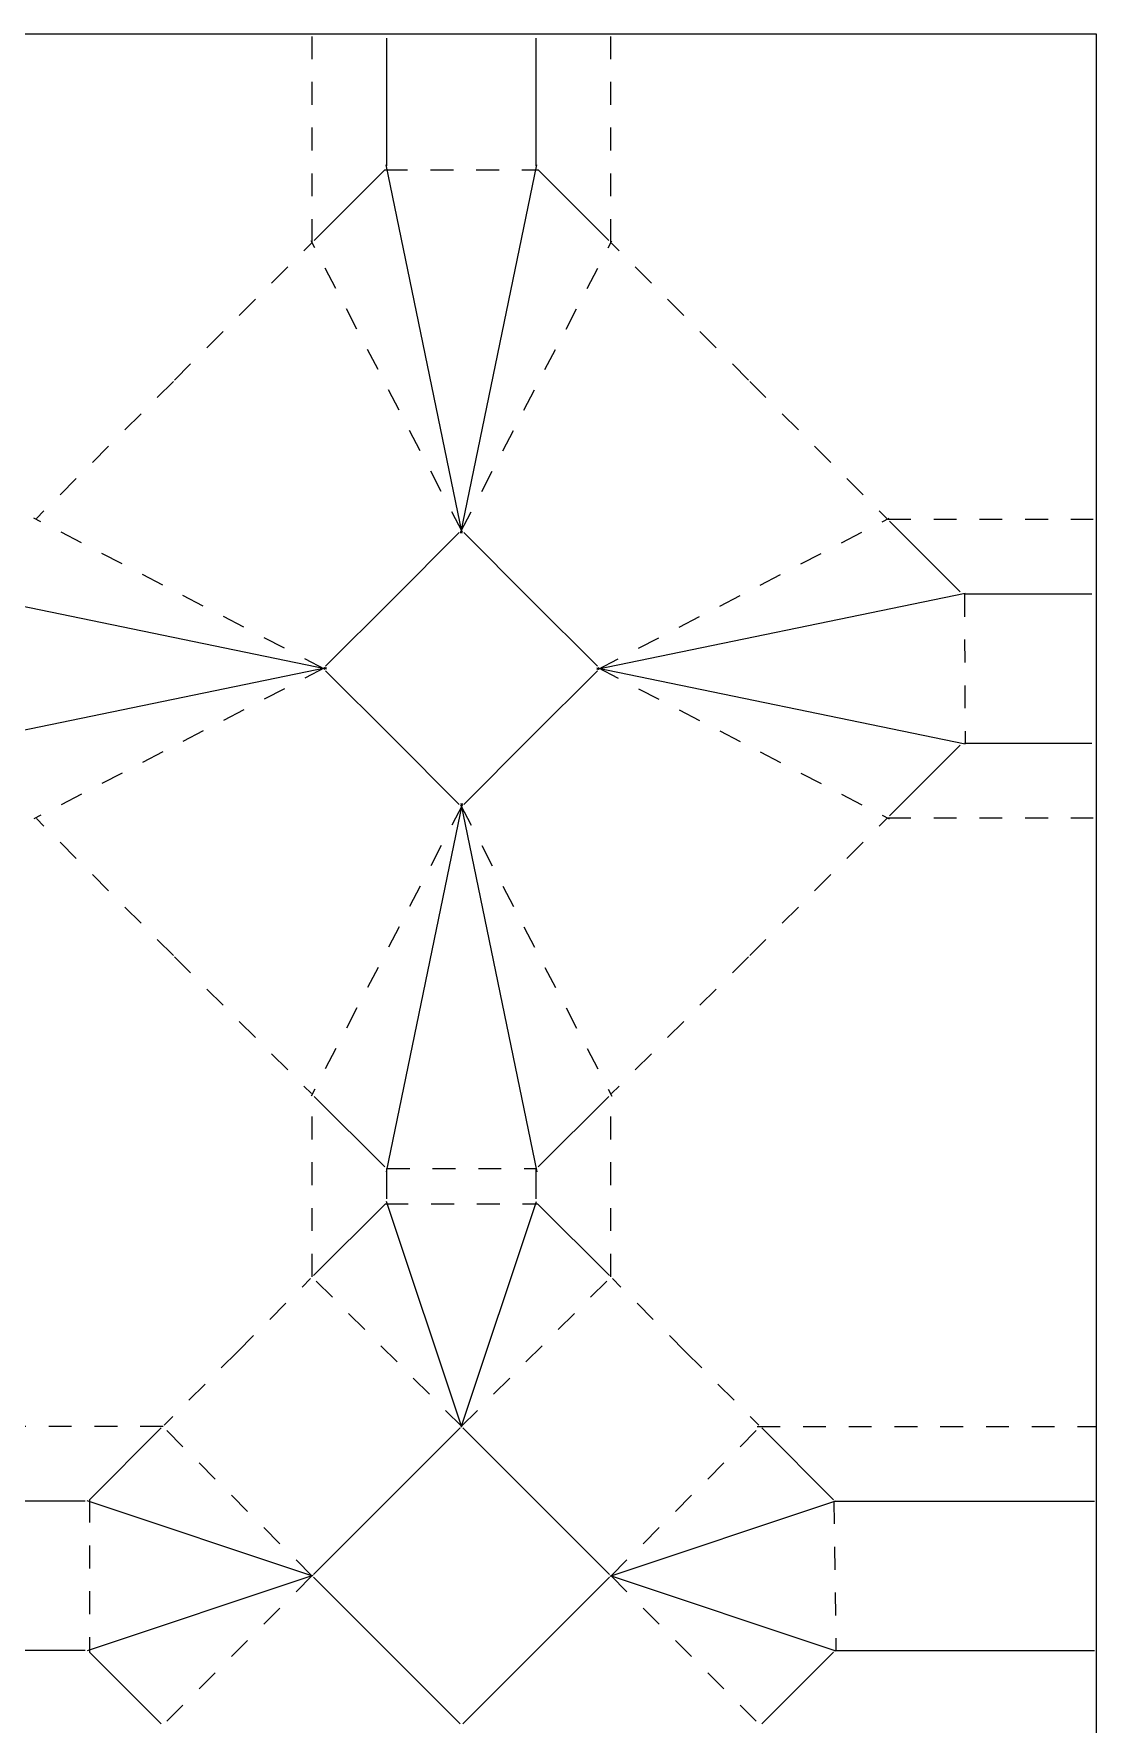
# Model space of a CAD drawing. Extents: x 10 to 200, y -288 to -9.
# Drawn here: x 134.8 to 200.4, y -155.6 to -51.3 of the extents above; entities that cross this region are included whole.
import ezdxf

# ---------------------------------------------------------------- set-up
doc = ezdxf.new("R2010")
doc.units = 0
for name, pattern in [('AI-LINETYPE-121', [2.822222, 1.411111, -1.411111]), ('AI-LINETYPE-122', [2.822222, 1.411111, -1.411111]), ('AI-LINETYPE-123', [2.822222, 1.411111, -1.411111]), ('AI-LINETYPE-124', [2.822222, 1.411111, -1.411111]), ('AI-LINETYPE-125', [2.822222, 1.411111, -1.411111]), ('AI-LINETYPE-126', [2.822222, 1.411111, -1.411111]), ('AI-LINETYPE-127', [2.822222, 1.411111, -1.411111]), ('AI-LINETYPE-128', [2.822222, 1.411111, -1.411111]), ('AI-LINETYPE-129', [2.822222, 1.411111, -1.411111]), ('AI-LINETYPE-130', [2.822222, 1.411111, -1.411111]), ('AI-LINETYPE-131', [2.822222, 1.411111, -1.411111]), ('AI-LINETYPE-132', [2.822222, 1.411111, -1.411111]), ('AI-LINETYPE-133', [2.822222, 1.411111, -1.411111]), ('AI-LINETYPE-134', [2.822222, 1.411111, -1.411111]), ('AI-LINETYPE-135', [2.822222, 1.411111, -1.411111]), ('AI-LINETYPE-136', [2.822222, 1.411111, -1.411111]), ('AI-LINETYPE-137', [2.822222, 1.411111, -1.411111]), ('AI-LINETYPE-138', [2.822222, 1.411111, -1.411111]), ('AI-LINETYPE-139', [2.822222, 1.411111, -1.411111]), ('AI-LINETYPE-140', [2.822222, 1.411111, -1.411111]), ('AI-LINETYPE-141', [2.822222, 1.411111, -1.411111]), ('AI-LINETYPE-142', [2.822222, 1.411111, -1.411111]), ('AI-LINETYPE-143', [2.822222, 1.411111, -1.411111]), ('AI-LINETYPE-144', [2.822222, 1.411111, -1.411111]), ('AI-LINETYPE-214', [2.822222, 1.411111, -1.411111]), ('AI-LINETYPE-215', [2.822222, 1.411111, -1.411111]), ('AI-LINETYPE-216', [2.822222, 1.411111, -1.411111]), ('AI-LINETYPE-217', [2.822222, 1.411111, -1.411111]), ('AI-LINETYPE-218', [2.822222, 1.411111, -1.411111]), ('AI-LINETYPE-219', [2.822222, 1.411111, -1.411111]), ('AI-LINETYPE-27', [2.822222, 1.411111, -1.411111]), ('AI-LINETYPE-29', [2.822222, 1.411111, -1.411111]), ('AI-LINETYPE-30', [2.822222, 1.411111, -1.411111]), ('AI-LINETYPE-31', [2.822222, 1.411111, -1.411111]), ('AI-LINETYPE-32', [2.822222, 1.411111, -1.411111]), ('AI-LINETYPE-33', [2.822222, 1.411111, -1.411111]), ('AI-LINETYPE-34', [2.822222, 1.411111, -1.411111]), ('AI-LINETYPE-35', [2.822222, 1.411111, -1.411111]), ('AI-LINETYPE-36', [2.822222, 1.411111, -1.411111]), ('AI-LINETYPE-37', [2.822222, 1.411111, -1.411111]), ('AI-LINETYPE-38', [2.822222, 1.411111, -1.411111]), ('AI-LINETYPE-45', [2.822222, 1.411111, -1.411111])]:
    doc.linetypes.add(name, pattern=pattern)
for name, color, linetype in [('CUTLINE', 7, 'CONTINUOUS'), ('MOUNTAINLINE', 7, 'CONTINUOUS'), ('VALLEYLINE', 7, 'CONTINUOUS')]:
    doc.layers.add(name, color=color, linetype=linetype)

# ---------------------------------------------------------------- blocks, each defined once
blk = doc.blocks.new('BLOCK_28')
at = {"layer": 'VALLEYLINE', "color": 7, "linetype": 'AI-LINETYPE-27'}
blk.add_lwpolyline([(142.82, -137.22), (129.13, -137.22)], dxfattribs=at)
blk = doc.blocks.new('BLOCK_30')
at = {"layer": 'VALLEYLINE', "color": 7, "linetype": 'AI-LINETYPE-29'}
blk.add_lwpolyline([(170.43, -146.45), (179.68, -137.2)], dxfattribs=at)
blk = doc.blocks.new('BLOCK_31')
at = {"layer": 'VALLEYLINE', "color": 7, "linetype": 'AI-LINETYPE-30'}
blk.add_lwpolyline([(175.05, -132.61), (179.57, -137.13)], dxfattribs=at)
blk = doc.blocks.new('BLOCK_32')
at = {"layer": 'VALLEYLINE', "color": 7, "linetype": 'AI-LINETYPE-31'}
blk.add_lwpolyline([(161.21, -137.23), (170.46, -127.98)], dxfattribs=at)
blk = doc.blocks.new('BLOCK_33')
at = {"layer": 'VALLEYLINE', "color": 7, "linetype": 'AI-LINETYPE-32'}
blk.add_lwpolyline([(175.05, -132.61), (170.53, -128.09)], dxfattribs=at)
blk = doc.blocks.new('BLOCK_34')
at = {"layer": 'VALLEYLINE', "color": 7, "linetype": 'AI-LINETYPE-33'}
blk.add_lwpolyline([(179.47, -137.22), (200.38, -137.22)], dxfattribs=at)
blk = doc.blocks.new('BLOCK_35')
at = {"layer": 'VALLEYLINE', "color": 7, "linetype": 'AI-LINETYPE-34'}
blk.add_lwpolyline([(161.24, -137.23), (151.99, -127.98)], dxfattribs=at)
blk = doc.blocks.new('BLOCK_36')
at = {"layer": 'VALLEYLINE', "color": 7, "linetype": 'AI-LINETYPE-35'}
blk.add_lwpolyline([(147.4, -132.61), (151.92, -128.09)], dxfattribs=at)
blk = doc.blocks.new('BLOCK_37')
at = {"layer": 'VALLEYLINE', "color": 7, "linetype": 'AI-LINETYPE-36'}
blk.add_lwpolyline([(152.02, -146.45), (142.77, -137.2)], dxfattribs=at)
blk = doc.blocks.new('BLOCK_38')
at = {"layer": 'VALLEYLINE', "color": 7, "linetype": 'AI-LINETYPE-37'}
blk.add_lwpolyline([(147.4, -132.61), (142.88, -137.13)], dxfattribs=at)
blk = doc.blocks.new('BLOCK_39')
at = {"layer": 'VALLEYLINE', "color": 7, "linetype": 'AI-LINETYPE-38'}
blk.add_lwpolyline([(152.02, -146.42), (142.77, -155.67)], dxfattribs=at)
blk = doc.blocks.new('BLOCK_46')
at = {"layer": 'VALLEYLINE', "color": 7, "linetype": 'AI-LINETYPE-45'}
blk.add_lwpolyline([(170.43, -146.42), (179.68, -155.67)], dxfattribs=at)
blk = doc.blocks.new('BLOCK_122')
at = {"layer": 'VALLEYLINE', "color": 7, "linetype": 'AI-LINETYPE-121'}
blk.add_lwpolyline([(152.01, -127.98), (152.01, -116.71)], dxfattribs=at)
blk = doc.blocks.new('BLOCK_123')
at = {"layer": 'VALLEYLINE', "color": 7, "linetype": 'AI-LINETYPE-122'}
blk.add_lwpolyline([(170.44, -127.98), (170.44, -116.71)], dxfattribs=at)
blk = doc.blocks.new('BLOCK_124')
at = {"layer": 'VALLEYLINE', "color": 7, "linetype": 'AI-LINETYPE-123'}
blk.add_lwpolyline([(123.71, -81.24), (134.98, -81.24)], dxfattribs=at)
blk = doc.blocks.new('BLOCK_125')
at = {"layer": 'VALLEYLINE', "color": 7, "linetype": 'AI-LINETYPE-124'}
blk.add_lwpolyline([(123.71, -99.68), (134.98, -99.68)], dxfattribs=at)
blk = doc.blocks.new('BLOCK_126')
at = {"layer": 'VALLEYLINE', "color": 7, "linetype": 'AI-LINETYPE-125'}
blk.add_lwpolyline([(152.81, -90.41), (134.85, -99.74)], dxfattribs=at)
blk = doc.blocks.new('BLOCK_127')
at = {"layer": 'VALLEYLINE', "color": 7, "linetype": 'AI-LINETYPE-126'}
blk.add_lwpolyline([(143.45, -108.17), (135, -99.72)], dxfattribs=at)
blk = doc.blocks.new('BLOCK_128')
at = {"layer": 'VALLEYLINE', "color": 7, "linetype": 'AI-LINETYPE-127'}
blk.add_lwpolyline([(161.28, -98.88), (151.95, -116.84)], dxfattribs=at)
blk = doc.blocks.new('BLOCK_129')
at = {"layer": 'VALLEYLINE', "color": 7, "linetype": 'AI-LINETYPE-128'}
blk.add_lwpolyline([(143.52, -108.24), (151.97, -116.69)], dxfattribs=at)
blk = doc.blocks.new('BLOCK_130')
at = {"layer": 'VALLEYLINE', "color": 7, "linetype": 'AI-LINETYPE-129'}
blk.add_lwpolyline([(161.17, -98.88), (170.5, -116.84)], dxfattribs=at)
blk = doc.blocks.new('BLOCK_131')
at = {"layer": 'VALLEYLINE', "color": 7, "linetype": 'AI-LINETYPE-130'}
blk.add_lwpolyline([(178.93, -108.24), (170.48, -116.69)], dxfattribs=at)
blk = doc.blocks.new('BLOCK_132')
at = {"layer": 'VALLEYLINE', "color": 7, "linetype": 'AI-LINETYPE-131'}
blk.add_lwpolyline([(169.64, -90.41), (187.6, -99.74)], dxfattribs=at)
blk = doc.blocks.new('BLOCK_133')
at = {"layer": 'VALLEYLINE', "color": 7, "linetype": 'AI-LINETYPE-132'}
blk.add_lwpolyline([(179.01, -108.17), (187.46, -99.72)], dxfattribs=at)
blk = doc.blocks.new('BLOCK_134')
at = {"layer": 'VALLEYLINE', "color": 7, "linetype": 'AI-LINETYPE-133'}
blk.add_lwpolyline([(187.53, -99.68), (200.2, -99.68)], dxfattribs=at)
blk = doc.blocks.new('BLOCK_135')
at = {"layer": 'VALLEYLINE', "color": 7, "linetype": 'AI-LINETYPE-134'}
blk.add_lwpolyline([(169.64, -90.52), (187.6, -81.19)], dxfattribs=at)
blk = doc.blocks.new('BLOCK_136')
at = {"layer": 'VALLEYLINE', "color": 7, "linetype": 'AI-LINETYPE-135'}
blk.add_lwpolyline([(179.01, -72.76), (187.46, -81.21)], dxfattribs=at)
blk = doc.blocks.new('BLOCK_137')
at = {"layer": 'VALLEYLINE', "color": 7, "linetype": 'AI-LINETYPE-136'}
blk.add_lwpolyline([(161.17, -82.05), (170.5, -64.09)], dxfattribs=at)
blk = doc.blocks.new('BLOCK_138')
at = {"layer": 'VALLEYLINE', "color": 7, "linetype": 'AI-LINETYPE-137'}
blk.add_lwpolyline([(178.93, -72.68), (170.48, -64.23)], dxfattribs=at)
blk = doc.blocks.new('BLOCK_139')
at = {"layer": 'VALLEYLINE', "color": 7, "linetype": 'AI-LINETYPE-138'}
blk.add_lwpolyline([(187.53, -81.25), (200.2, -81.25)], dxfattribs=at)
blk = doc.blocks.new('BLOCK_140')
at = {"layer": 'VALLEYLINE', "color": 7, "linetype": 'AI-LINETYPE-139'}
blk.add_lwpolyline([(170.44, -64.16), (170.44, -51.49)], dxfattribs=at)
blk = doc.blocks.new('BLOCK_141')
at = {"layer": 'VALLEYLINE', "color": 7, "linetype": 'AI-LINETYPE-140'}
blk.add_lwpolyline([(161.28, -82.05), (151.95, -64.09)], dxfattribs=at)
blk = doc.blocks.new('BLOCK_142')
at = {"layer": 'VALLEYLINE', "color": 7, "linetype": 'AI-LINETYPE-141'}
blk.add_lwpolyline([(143.52, -72.68), (151.97, -64.23)], dxfattribs=at)
blk = doc.blocks.new('BLOCK_143')
at = {"layer": 'VALLEYLINE', "color": 7, "linetype": 'AI-LINETYPE-142'}
blk.add_lwpolyline([(152.81, -90.52), (134.85, -81.19)], dxfattribs=at)
blk = doc.blocks.new('BLOCK_144')
at = {"layer": 'VALLEYLINE', "color": 7, "linetype": 'AI-LINETYPE-143'}
blk.add_lwpolyline([(143.45, -72.76), (135, -81.21)], dxfattribs=at)
blk = doc.blocks.new('BLOCK_145')
at = {"layer": 'VALLEYLINE', "color": 7, "linetype": 'AI-LINETYPE-144'}
blk.add_lwpolyline([(152.01, -64.16), (152.01, -51.49)], dxfattribs=at)
blk = doc.blocks.new('BLOCK_221')
at = {"layer": 'MOUNTAINLINE', "color": 7}
blk.add_lwpolyline([(170.39, -146.45), (184.32, -141.81)], dxfattribs=at)
blk = doc.blocks.new('BLOCK_222')
at = {"layer": 'MOUNTAINLINE', "color": 7}
blk.add_lwpolyline([(161.21, -137.27), (165.85, -123.34)], dxfattribs=at)
blk = doc.blocks.new('BLOCK_223')
at = {"layer": 'MOUNTAINLINE', "color": 7}
blk.add_lwpolyline([(184.19, -141.82), (200.27, -141.82)], dxfattribs=at)
blk = doc.blocks.new('BLOCK_224')
at = {"layer": 'MOUNTAINLINE', "color": 7}
blk.add_lwpolyline([(161.24, -137.27), (156.6, -123.34)], dxfattribs=at)
blk = doc.blocks.new('BLOCK_225')
at = {"layer": 'MOUNTAINLINE', "color": 7}
blk.add_lwpolyline([(152.06, -146.45), (138.13, -141.81)], dxfattribs=at)
blk = doc.blocks.new('BLOCK_226')
at = {"layer": 'MOUNTAINLINE', "color": 7}
blk.add_lwpolyline([(152.06, -146.42), (138.13, -151.06)], dxfattribs=at)
blk = doc.blocks.new('BLOCK_230')
at = {"layer": 'MOUNTAINLINE', "color": 7}
blk.add_lwpolyline([(170.39, -146.42), (184.32, -151.06)], dxfattribs=at)
blk = doc.blocks.new('BLOCK_232')
at = {"layer": 'MOUNTAINLINE', "color": 7}
blk.add_lwpolyline([(184.19, -151.04), (200.27, -151.04)], dxfattribs=at)
blk = doc.blocks.new('BLOCK_233')
at = {"layer": 'MOUNTAINLINE', "color": 7}
blk.add_lwpolyline([(138.01, -141.82), (133.9, -141.83)], dxfattribs=at)
blk = doc.blocks.new('BLOCK_234')
at = {"layer": 'MOUNTAINLINE', "color": 7}
blk.add_lwpolyline([(138.01, -151.04), (133.91, -151.04)], dxfattribs=at)
blk = doc.blocks.new('BLOCK_266')
at = {"layer": 'MOUNTAINLINE', "color": 7}
blk.add_lwpolyline([(156.62, -123.17), (156.62, -121.3)], dxfattribs=at)
blk = doc.blocks.new('BLOCK_267')
at = {"layer": 'MOUNTAINLINE', "color": 7}
blk.add_lwpolyline([(165.83, -123.17), (165.84, -121.3)], dxfattribs=at)
blk = doc.blocks.new('BLOCK_270')
at = {"layer": 'MOUNTAINLINE', "color": 7}
blk.add_lwpolyline([(152.89, -90.43), (130.17, -95.11)], dxfattribs=at)
blk = doc.blocks.new('BLOCK_271')
at = {"layer": 'MOUNTAINLINE', "color": 7}
blk.add_lwpolyline([(161.27, -98.8), (156.58, -121.52)], dxfattribs=at)
blk = doc.blocks.new('BLOCK_272')
at = {"layer": 'MOUNTAINLINE', "color": 7}
blk.add_lwpolyline([(161.19, -98.8), (165.87, -121.52)], dxfattribs=at)
blk = doc.blocks.new('BLOCK_273')
at = {"layer": 'MOUNTAINLINE', "color": 7}
blk.add_lwpolyline([(169.57, -90.43), (192.29, -95.11)], dxfattribs=at)
blk = doc.blocks.new('BLOCK_274')
at = {"layer": 'MOUNTAINLINE', "color": 7}
blk.add_lwpolyline([(192.25, -95.07), (200.1, -95.07)], dxfattribs=at)
blk = doc.blocks.new('BLOCK_275')
at = {"layer": 'MOUNTAINLINE', "color": 7}
blk.add_lwpolyline([(169.57, -90.5), (192.29, -85.82)], dxfattribs=at)
blk = doc.blocks.new('BLOCK_276')
at = {"layer": 'MOUNTAINLINE', "color": 7}
blk.add_lwpolyline([(161.19, -82.12), (165.87, -59.4)], dxfattribs=at)
blk = doc.blocks.new('BLOCK_277')
at = {"layer": 'MOUNTAINLINE', "color": 7}
blk.add_lwpolyline([(192.25, -85.86), (200.1, -85.86)], dxfattribs=at)
blk = doc.blocks.new('BLOCK_278')
at = {"layer": 'MOUNTAINLINE', "color": 7}
blk.add_lwpolyline([(165.84, -59.45), (165.84, -51.59)], dxfattribs=at)
blk = doc.blocks.new('BLOCK_279')
at = {"layer": 'MOUNTAINLINE', "color": 7}
blk.add_lwpolyline([(161.27, -82.12), (156.58, -59.4)], dxfattribs=at)
blk = doc.blocks.new('BLOCK_280')
at = {"layer": 'MOUNTAINLINE', "color": 7}
blk.add_lwpolyline([(152.89, -90.5), (130.17, -85.82)], dxfattribs=at)
blk = doc.blocks.new('BLOCK_281')
at = {"layer": 'MOUNTAINLINE', "color": 7}
blk.add_lwpolyline([(156.62, -59.45), (156.62, -51.59)], dxfattribs=at)
blk = doc.blocks.new('BLOCK_330')
at = {"layer": 'MOUNTAINLINE', "color": 7}
blk.add_lwpolyline([(156.96, -94.73), (152.84, -90.6)], dxfattribs=at)
blk = doc.blocks.new('BLOCK_331')
at = {"layer": 'MOUNTAINLINE', "color": 7}
blk.add_lwpolyline([(156.96, -94.73), (161.09, -98.86)], dxfattribs=at)
blk = doc.blocks.new('BLOCK_332')
at = {"layer": 'MOUNTAINLINE', "color": 7}
blk.add_lwpolyline([(165.49, -94.73), (161.36, -98.86)], dxfattribs=at)
blk = doc.blocks.new('BLOCK_333')
at = {"layer": 'MOUNTAINLINE', "color": 7}
blk.add_lwpolyline([(165.49, -94.73), (169.62, -90.6)], dxfattribs=at)
blk = doc.blocks.new('BLOCK_334')
at = {"layer": 'MOUNTAINLINE', "color": 7}
blk.add_lwpolyline([(165.49, -86.2), (169.62, -90.33)], dxfattribs=at)
blk = doc.blocks.new('BLOCK_335')
at = {"layer": 'MOUNTAINLINE', "color": 7}
blk.add_lwpolyline([(165.49, -86.2), (161.36, -82.07)], dxfattribs=at)
blk = doc.blocks.new('BLOCK_336')
at = {"layer": 'MOUNTAINLINE', "color": 7}
blk.add_lwpolyline([(156.96, -86.2), (161.09, -82.07)], dxfattribs=at)
blk = doc.blocks.new('BLOCK_337')
at = {"layer": 'MOUNTAINLINE', "color": 7}
blk.add_lwpolyline([(156.96, -86.2), (152.84, -90.33)], dxfattribs=at)
blk = doc.blocks.new('BLOCK_338')
at = {"layer": 'MOUNTAINLINE', "color": 7}
blk.add_lwpolyline([(165.83, -141.82), (170.35, -146.34)], dxfattribs=at)
blk = doc.blocks.new('BLOCK_339')
at = {"layer": 'MOUNTAINLINE', "color": 7}
blk.add_lwpolyline([(165.83, -141.82), (161.31, -137.3)], dxfattribs=at)
blk = doc.blocks.new('BLOCK_340')
at = {"layer": 'MOUNTAINLINE', "color": 7}
blk.add_lwpolyline([(156.62, -141.82), (161.14, -137.3)], dxfattribs=at)
blk = doc.blocks.new('BLOCK_341')
at = {"layer": 'MOUNTAINLINE', "color": 7}
blk.add_lwpolyline([(156.62, -141.82), (152.1, -146.34)], dxfattribs=at)
blk = doc.blocks.new('BLOCK_342')
at = {"layer": 'MOUNTAINLINE', "color": 7}
blk.add_lwpolyline([(156.62, -151.04), (152.1, -146.52)], dxfattribs=at)
blk = doc.blocks.new('BLOCK_343')
at = {"layer": 'MOUNTAINLINE', "color": 7}
blk.add_lwpolyline([(156.62, -151.04), (161.14, -155.56)], dxfattribs=at)
blk = doc.blocks.new('BLOCK_344')
at = {"layer": 'MOUNTAINLINE', "color": 7}
blk.add_lwpolyline([(165.83, -151.04), (161.31, -155.56)], dxfattribs=at)
blk = doc.blocks.new('BLOCK_345')
at = {"layer": 'MOUNTAINLINE', "color": 7}
blk.add_lwpolyline([(165.83, -151.04), (170.35, -146.52)], dxfattribs=at)
blk = doc.blocks.new('BLOCK_382')
at = {"layer": 'MOUNTAINLINE', "color": 7}
blk.add_lwpolyline([(179.75, -137.3), (184.18, -141.74)], dxfattribs=at)
blk = doc.blocks.new('BLOCK_383')
at = {"layer": 'MOUNTAINLINE', "color": 7}
blk.add_lwpolyline([(179.75, -155.56), (184.18, -151.13)], dxfattribs=at)
blk = doc.blocks.new('BLOCK_386')
at = {"layer": 'MOUNTAINLINE', "color": 7}
blk.add_lwpolyline([(187.62, -99.55), (191.98, -95.2)], dxfattribs=at)
blk = doc.blocks.new('BLOCK_387')
at = {"layer": 'MOUNTAINLINE', "color": 7}
blk.add_lwpolyline([(187.62, -81.37), (191.98, -85.73)], dxfattribs=at)
blk = doc.blocks.new('BLOCK_388')
at = {"layer": 'MOUNTAINLINE', "color": 7}
blk.add_lwpolyline([(170.32, -64.07), (165.96, -59.71)], dxfattribs=at)
blk = doc.blocks.new('BLOCK_389')
at = {"layer": 'MOUNTAINLINE', "color": 7}
blk.add_lwpolyline([(152.14, -64.07), (156.49, -59.71)], dxfattribs=at)
blk = doc.blocks.new('BLOCK_411')
at = {"layer": 'MOUNTAINLINE', "color": 7}
blk.add_lwpolyline([(170.35, -127.91), (165.92, -123.48)], dxfattribs=at)
blk = doc.blocks.new('BLOCK_412')
at = {"layer": 'MOUNTAINLINE', "color": 7}
blk.add_lwpolyline([(152.1, -127.91), (156.53, -123.48)], dxfattribs=at)
blk = doc.blocks.new('BLOCK_413')
at = {"layer": 'MOUNTAINLINE', "color": 7}
blk.add_lwpolyline([(142.7, -137.3), (138.27, -141.74)], dxfattribs=at)
blk = doc.blocks.new('BLOCK_414')
at = {"layer": 'MOUNTAINLINE', "color": 7}
blk.add_lwpolyline([(142.7, -155.56), (138.27, -151.13)], dxfattribs=at)
blk = doc.blocks.new('BLOCK_439')
at = {"layer": 'MOUNTAINLINE', "color": 7}
blk.add_lwpolyline([(152.14, -116.86), (156.49, -121.21)], dxfattribs=at)
blk = doc.blocks.new('BLOCK_440')
at = {"layer": 'MOUNTAINLINE', "color": 7}
blk.add_lwpolyline([(170.32, -116.86), (165.96, -121.21)], dxfattribs=at)

msp = doc.modelspace()

# ---------------------------------------------------------------- linework, layer by layer
at = {"layer": 'CUTLINE', "color": 7}
msp.add_lwpolyline([(10.13, -51.32), (200.38, -51.32), (200.38, -241.55), (10.13, -241.55), (10.13, -51.32)], dxfattribs=at)
at = {"layer": 'VALLEYLINE', "color": 7, "linetype": 'AI-LINETYPE-214'}
msp.add_lwpolyline([(156.49, -59.71), (165.96, -59.71)], dxfattribs=at)
at = {"layer": 'VALLEYLINE', "color": 7, "linetype": 'AI-LINETYPE-215'}
msp.add_lwpolyline([(192.25, -85.86), (192.29, -95.11)], dxfattribs=at)
at = {"layer": 'VALLEYLINE', "color": 7, "linetype": 'AI-LINETYPE-216'}
msp.add_lwpolyline([(156.62, -121.3), (165.84, -121.3)], dxfattribs=at)
at = {"layer": 'VALLEYLINE', "color": 7, "linetype": 'AI-LINETYPE-217'}
msp.add_lwpolyline([(156.53, -123.48), (165.92, -123.48)], dxfattribs=at)
at = {"layer": 'VALLEYLINE', "color": 7, "linetype": 'AI-LINETYPE-219'}
msp.add_lwpolyline([(138.27, -141.74), (138.27, -151.13)], dxfattribs=at)
at = {"layer": 'VALLEYLINE', "color": 7, "linetype": 'AI-LINETYPE-218'}
msp.add_lwpolyline([(184.19, -141.82), (184.32, -151.06)], dxfattribs=at)

# ---------------------------------------------------------------- block references
at = {"layer": 'MOUNTAINLINE'}
for name in ['BLOCK_281', 'BLOCK_278', 'BLOCK_279', 'BLOCK_276', 'BLOCK_389', 'BLOCK_388', 'BLOCK_336', 'BLOCK_335', 'BLOCK_387', 'BLOCK_280', 'BLOCK_337', 'BLOCK_334', 'BLOCK_275', 'BLOCK_277', 'BLOCK_270', 'BLOCK_330', 'BLOCK_333', 'BLOCK_273', 'BLOCK_331', 'BLOCK_332', 'BLOCK_386', 'BLOCK_274', 'BLOCK_271', 'BLOCK_272', 'BLOCK_439', 'BLOCK_440', 'BLOCK_266', 'BLOCK_267', 'BLOCK_412', 'BLOCK_224', 'BLOCK_222', 'BLOCK_411', 'BLOCK_413', 'BLOCK_340', 'BLOCK_339', 'BLOCK_382', 'BLOCK_233', 'BLOCK_225', 'BLOCK_341', 'BLOCK_338', 'BLOCK_221', 'BLOCK_223', 'BLOCK_226', 'BLOCK_342', 'BLOCK_345', 'BLOCK_230', 'BLOCK_234', 'BLOCK_414', 'BLOCK_343', 'BLOCK_344', 'BLOCK_383', 'BLOCK_232']:
    msp.add_blockref(name, (0, 0), dxfattribs=at)
at = {"layer": 'VALLEYLINE'}
for name in ['BLOCK_145', 'BLOCK_140', 'BLOCK_142', 'BLOCK_141', 'BLOCK_137', 'BLOCK_138', 'BLOCK_144', 'BLOCK_136', 'BLOCK_124', 'BLOCK_143', 'BLOCK_135', 'BLOCK_139', 'BLOCK_126', 'BLOCK_132', 'BLOCK_128', 'BLOCK_130', 'BLOCK_125', 'BLOCK_127', 'BLOCK_133', 'BLOCK_134', 'BLOCK_129', 'BLOCK_131', 'BLOCK_122', 'BLOCK_123', 'BLOCK_36', 'BLOCK_35', 'BLOCK_32', 'BLOCK_33', 'BLOCK_38', 'BLOCK_31', 'BLOCK_28', 'BLOCK_37', 'BLOCK_30', 'BLOCK_34', 'BLOCK_39', 'BLOCK_46']:
    msp.add_blockref(name, (0, 0), dxfattribs=at)

doc.saveas('drawing.dxf')
